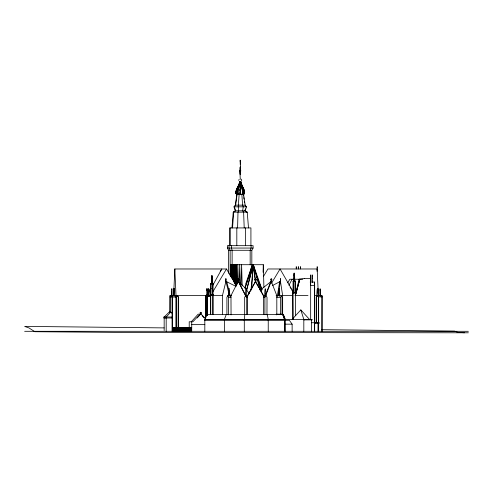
<?xml version="1.0" encoding="UTF-8"?>
<svg xmlns="http://www.w3.org/2000/svg" width="493" height="493" viewBox="0 0 493 493"><rect width="100%" height="100%" fill="white"/><g stroke="black" fill="none" stroke-linecap="round" stroke-linejoin="round"><path stroke-width="0.74" d="M240.609 193.589L240.602 190.508M230.595 276.012L230.761 264.704L263.305 264.704L263.909 287.327M231.5 277.522L231.692 264.704L231.901 278.274M232.406 279.032L232.622 264.704L232.85 279.784M233.318 280.542L233.553 264.704L233.818 282.045M234.224 282.045L234.483 264.704L234.767 283.555M235.124 284.307L235.414 264.704L235.722 285.065M236.042 285.065L236.344 264.704L236.652 285.065M174.115 296.157L174.041 289.169M208.761 290.432L208.767 289.169M211.879 277.091L211.904 275.661M239.863 190.508L239.844 192.547M310.806 281.269L310.83 274.866L310.904 281.269M320.099 288.664L320.074 296.157M171.854 288.423L171.817 296.157M174.054 289.169L174.097 288.423L174.109 290.833M206.795 290.432L206.752 288.423M207.904 288.423L207.861 296.157M208.804 296.157L208.767 288.664M208.878 289.853L208.878 289.169M294.204 273.221L294.161 275.704M312.58 275.612L312.525 276.018L312.568 274.866M317.979 293.187L317.96 288.423L317.917 289.576M237.595 227.926L237.996 212.138L238.649 210.813L238.236 206.826L239.148 194.544M310.189 282.064L314.559 282.064L314.46 331.302M237.164 284.307L237.774 264.704L238.31 282.045M239.13 282.803L239.69 264.704L240.276 283.555M240.978 285.065L241.607 264.704L242.174 285.817M263.071 272.241L263.305 264.704M240.029 187.389L240.208 181.732M240.214 181.455L239.906 190.008M239.881 190.594L239.918 189.355M173.628 295.621L174.824 268.981L226.49 268.981L236.215 285.225M317.067 271.267L317.19 267.169M178.207 328.147L178.09 331.068L178.25 297.026L177.135 295.621L176.013 297.026L175.915 295.621L170.017 295.621L169.937 312.26M296.225 266.485L296.324 267.767L296.225 267.169M298.345 266.485L298.29 267.767L298.382 267.169M300.434 266.485L300.385 267.767L300.471 267.169M317.153 266.485L317.252 267.767M171.897 290.432L171.835 289.169M207.941 290.432L207.886 289.169M211.935 277.522L211.941 283.395M240.59 193.49L240.51 194.544M294.222 275.236L294.167 273.966M206.727 294.685L206.814 296.157M251.633 289.588L253.285 264.704L262.11 289.872M312.507 281.269L312.605 278.003M206.801 289.724L206.801 290.1M208.829 289.724L208.903 296.157M232.523 227.926L233.7 212.138L235.611 210.813L234.403 206.826L235.642 205.15L237.065 194.544M322.083 331.302L322.083 296.891L318.361 296.891L318.268 295.621L321.984 295.621L321.892 331.302M211.133 288.294L207.072 295.621L206.961 315.637M231.969 227.926L233.232 212.138L235.278 210.813L245.181 210.813L247.233 212.138L248.497 227.926M239.9 170.64L240.214 166.887M240.251 174.775L240.566 171.022M207.843 296.373L207.91 295.621M250.968 290.34L253.285 264.704L260.963 290.469M244.473 192.529L244.38 193.49L243.394 194.267L237.071 194.267L236.085 193.49C235.414 189.164 239.61 185.972 239.986 181.732M244.294 319.409L244.805 314.651M238.692 180.407L239.142 179.316M235.278 210.813L233.984 206.826L235.309 205.15L236.837 194.544L243.628 194.544L245.15 205.15L246.482 206.826L245.181 210.813M278.249 295.621L280.486 280.135M277.405 295.621L279.63 281.78M263.589 314.651L263.589 295.621L255.584 281.349L247.751 295.621L245.477 295.621L238.23 281.349L230.977 295.621L231.057 314.885M240.005 181.455L237.94 190.508L237.885 193.589L238.526 194.544M295.825 293.39L299.066 279.241M222.442 314.651L222.442 295.621L225.923 281.349L236.153 286.47M239.943 181.455L237.343 190.508L237.275 193.589L238.082 194.544M246.629 290.469L253.285 264.704L260.31 290.469M246.42 290.469L253.285 264.704L255.885 282.803M304.52 278.496L299.793 279.1L295.899 293.464L299.793 279.241M295.59 294.906L299.793 279.1M245.452 208.822L244.848 210.813L246.765 212.138M244.996 287.715L252.459 264.704L251.085 268.297M172.679 327.555L172.723 327.894M173.08 327.494L173.086 331.302M173.444 327.555L173.641 327.894L176.303 327.623M240.005 181.732L236.4 190.594L236.307 193.49L237.238 194.267M245.643 284.116L252.459 264.704M244.959 288.43L253.285 264.704L255.356 282.045M241.94 194.544L242.581 193.589L242.519 190.508L240.461 181.455L243.117 190.508L243.191 193.589L242.383 194.544M226.195 314.651L224.414 319.409L224.414 331.302M265.69 295.621L271.249 281.349L276.813 295.621L276.813 314.177M265.548 294.931L270.712 281.78M241.564 181.177L241.718 180.007L241.003 179.07M277.528 295.621L276.813 297.341L280.579 297.341L281.306 295.621L276.129 295.621M231.655 295.621L227.735 295.621L226.909 297.341L226.909 314.651M207.165 315.483L207.214 295.621L207.27 314.651L204.817 319.409L204.817 331.302M288.898 285.281L292.109 279.241M212.606 285.632L221.825 268.981L220.198 271.52M255.584 281.349L247.578 295.621L247.578 314.651M251.831 264.87L251.831 250.284L253.088 248.053L253.088 245.674L227.378 245.674L227.378 248.053L228.629 250.284L228.629 273.313M211.324 294.321L210.548 296.416L205.643 296.416L205.581 295.621L205.513 318.712M212.884 291.72L226.49 268.981M263.435 276.474L267.915 268.981L317.19 268.981M271.507 283.278L280.049 268.981L293.612 292.528M287.684 282.865L289.866 279.241L302.819 279.241M264.636 295.621L263.589 297.341L264.895 297.341L265.955 295.621L267.021 297.341L266.966 314.885M260.581 291.295L262.621 288.208L271.249 281.349M317.849 289.576L317.979 290.648M176.248 331.302L176.248 297.026L177.369 295.621L178.484 297.026L178.694 331.068L178.571 328.147M317.849 289.724L317.973 290.1M316.223 322.736L316.223 296.891L317.295 295.621M316.518 322.736L316.518 296.891L317.591 295.621L318.657 296.891L318.657 331.302M318.016 296.157L318.016 291.56M191.278 321.787L198.149 314.177L200.596 314.177L197.163 317.979M292.133 319.409L300.816 309.894L309.493 319.409M166.19 317.03L170.775 312.051L172.285 313.548M205.267 318.453L201.027 314.01L201.089 312.346L200.164 312.346L200.22 314.01L192.849 321.787L189.22 321.787L189.22 331.302M164.163 317.03L169.21 312.051L170.775 312.051M210.566 294.876L210.868 283.574L211.891 282.859L212.921 283.574L212.921 294.796M295.048 292.367L295.079 281.139L294.192 280.425L293.304 281.139L293.162 292.429L293.162 281.139L294.192 280.425L295.221 281.139L295.221 292.355M241.915 194.267L242.439 193.49L242.383 190.594L240.362 181.732M317.905 290.901L318.016 291.19M272.302 285.632L280.449 281.349L282.649 295.621L282.649 314.035M242.353 194.267L243.018 193.49L242.944 190.594L240.393 181.732M176.303 327.555L176.685 327.894L179.39 327.894L179.501 327.494L179.729 327.894L182.435 327.894C182.515 327.42 185.682 327.241 185.812 327.894L188.517 327.894L188.628 327.494L188.856 327.894L191.561 327.894L191.728 327.494M243.228 194.267L244.158 193.49L244.06 190.594L240.461 181.732C240.88 185.997 245.07 189.22 244.405 193.589L243.265 194.544M210.868 294.869L213.253 294.796M210.548 314.651L210.548 294.876L213.284 294.796L213.284 295.621M292.848 319.409L292.848 292.441L295.578 292.355L295.578 315.662M240.214 164.163L240.621 161.784L240.455 160.293L240.288 162.289L240.159 160.207L240.566 170.64M235.309 205.15L245.15 205.15M233.984 206.826L246.482 206.826M233.232 212.138L247.233 212.138M227.378 248.053L253.088 248.053M228.629 250.284L251.831 250.284M294.148 275.451L294.241 280.961M312.525 276.018L312.58 276.542L312.525 276.166M304.44 278.496L310.658 278.496L310.658 319.409M293.162 281.139L295.221 281.139M280.486 281.349L280.418 280.135M293.162 281.497L295.221 281.497M312.507 282.6L312.599 281.127M210.868 283.574L212.921 283.574M210.868 283.937L212.921 283.937M314.657 331.302L314.657 285.521L310.658 285.521L310.559 282.064M174.128 288.664L174.029 289.576M317.973 289.576L317.646 289.576C317.239 285.774 316.629 294.389 316.851 296.157M173.974 290.1L174.029 289.724M208.896 290.648L208.816 291.69M171.817 291.19L171.915 296.157M174.115 291.19L173.967 291.69M207.861 291.19L207.96 296.157M292.848 292.441L293.033 319.409M295.079 292.355L295.578 292.355M292.848 293.187L295.578 293.187M213.284 294.796L212.785 294.796L212.785 283.574L211.891 282.859L211.004 283.574L211.004 294.869M174.824 268.981L176.013 295.621L222.442 295.621M263.589 295.621L265.955 295.621M282.649 295.621L292.848 295.621M294.919 295.621L308.008 295.621M314.405 295.621L317.591 295.621M170.017 295.621L170.097 297.026L176.248 297.026M227.735 295.621L228.555 297.341L230.977 297.341L230.188 295.621L226.78 281.78M244.664 314.651L244.664 297.341L245.687 295.621L246.71 297.341L247.578 297.341L246.531 295.621M201.027 314.01L201.027 312.346M207.27 314.651L283.389 314.448L285.25 319.205L285.281 331.302M172.162 317.03L163.701 317.03L163.701 317.991L172.162 317.991M285.281 319.205L284.424 319.409L282.563 314.177L284.695 319.205L284.726 331.302M285.281 319.409L204.484 319.409L204.484 319.741L284.726 319.741M285.564 319.409L312.149 319.409L312.149 319.883L303.817 319.883M284.899 320.277L289.354 320.277L292.133 324.166L292.133 331.302M311.323 322.736L319.279 322.736L319.279 323.211L314.46 323.211M285.398 324.166L292.133 324.166M191.728 324.64L204.878 324.64M172.34 327.894L173.45 327.894M172.334 328.147L173.456 328.147M176.235 328.147L176.235 331.068M189.176 328.147L189.176 331.068M173.456 331.068L173.24 328.147M24.65 331.302L468.35 331.302M468.35 332.793L121.229 332.43L34.849 331.715L28.988 327.944L24.65 326.397L164.089 327.9M321.528 329.688L454.521 331.117L457.714 332.331L464.449 332.793M237.028 194.544L235.82 193.589C235.081 189.121 239.401 185.818 239.801 181.455C239.444 185.793 235.346 189.164 236.055 193.589L237.195 194.544M238.107 194.267L237.447 193.49L237.515 190.594L240.066 181.732L238.082 190.594L238.027 193.49L238.55 194.267M238.23 281.349L245.508 288.251L249.242 293.779M202.13 315.803L204.176 317.979M245.237 205.71L246.062 206.826M290.1 287.222L290.901 288.516M291.702 289.804L293.304 292.392M256.625 283.758L258.856 287.715M259.595 289.034L260.341 290.346M261.08 291.665L263.311 295.621M238.68 281.78L245.724 295.621M281.306 295.621L282.033 297.341L282.033 314.158M284.979 319.409L283.118 314.177L276.29 314.177L276.308 314.885M257.069 276.924L258.431 280.523M258.973 281.959L261.684 289.151M300.816 309.894L303.817 319.409L303.817 331.302M239.962 194.267L239.875 193.49M239.955 194.544L239.869 192.529M225.923 281.349L229.399 295.621M244.503 191.567L240.639 181.455C241.065 185.812 245.385 189.121 244.639 193.589L243.437 194.544L243.604 196.06M243.807 197.576L244.01 199.092M244.312 201.366L244.516 202.876M240.251 167.404L240.516 170.64M239.943 171.022L240.214 174.257L240.251 171.022M239.9 171.022L240.251 179.23M207.029 295.621L207.091 315.637M321.984 295.621L322.083 296.891M317.899 291.69L317.899 290.285M312.519 278.132L312.599 276.542M320.099 289.853L320.099 289.169M241.866 194.544L242.599 205.15L243.24 206.826L242.618 210.813L243.604 212.138L244.208 227.926M206.814 294.826L206.727 290.285M240.541 189.355L240.578 190.594M240.553 190.008L240.251 181.455M320.099 290.432L320.142 289.853M211.867 277.67L211.935 277.343M174.029 290.285L174.017 296.157M317.172 268.981L318.361 295.621L318.361 331.302M240.251 181.732L240.43 187.389M314.559 282.064L314.657 285.521M211.867 276.407L211.879 276.813M208.829 289.169L208.835 289.576M206.74 289.169L206.746 289.576M230.761 264.704L230.946 276.77M320.148 290.432L320.173 296.157M318.003 322.736L318.003 331.302M315.07 322.736L315.07 323.211M311.588 319.409L311.588 331.302M310.454 278.496L310.454 282.008M304.384 319.409L304.384 319.883M300.471 267.767L300.434 268.981M298.382 267.767L298.345 268.981M296.262 267.767L296.225 268.981M294.783 280.961L294.512 273.221L293.89 273.221L293.618 280.961M284.547 319.741L284.547 320.24L204.65 320.24L204.65 319.741M284.424 320.24L284.424 331.302M280.579 297.341L280.579 314.177M279.741 296.157L279.593 288.423L279.248 288.423L279.1 296.157M268.531 319.409L268.531 319.741M268.352 319.741L268.352 320.24M268.272 319.409L268.247 320.24M268.235 331.302L268.235 319.409L267.36 314.885M265.838 296.157C265.893 286.15 264.686 286.15 264.747 296.157M264.895 297.341L264.895 314.651M253.285 264.704L253.285 266.208M251.079 245.674L251.079 248.053L250.167 250.284L250.167 264.87M250.919 245.674L250.919 227.926L229.541 227.926L229.541 245.674M246.679 296.157L246.408 288.423L245.791 288.423L245.477 296.768M246.71 297.341L246.71 314.651M245.378 227.926L245.378 245.674M244.331 319.409L244.306 320.24M244.294 320.24L244.294 331.302M244.164 319.741L244.164 320.24M244.035 319.409L244.035 319.741M240.621 191.567L240.621 192.547M240.214 167.404L240.251 170.64M236.819 227.926L236.819 245.674M232.123 264.87L232.123 250.284L231.402 248.053L231.402 245.674M230.262 227.926L230.262 245.674M230.145 275.612L230.145 250.284L229.029 248.053L229.029 245.674M229.399 296.157L229.19 288.423L228.721 288.423L228.512 296.157M228.555 297.341L228.586 314.885M224.284 319.741L224.284 320.24M224.247 319.741L224.247 320.24M224.075 319.409L224.155 319.741M213.019 295.621L213.019 314.651M212.834 295.621L212.834 314.651M212.489 283.395L212.212 275.661L211.589 275.661L211.318 283.395M210.733 294.876L210.733 314.651M208.755 291.69L208.742 296.157M205.643 296.416L205.643 318.712M191.728 321.787L191.728 331.302M188.683 327.494L188.683 331.302M185.639 327.494L185.639 331.302M182.601 327.494L182.601 331.302M179.557 327.494L179.557 331.302M176.512 327.494L176.512 331.302M176.013 295.621L176.013 331.302M173.474 327.494L173.474 331.302M173.394 328.147L173.425 331.068M173.154 328.147L173.197 331.068M172.932 328.147L173.006 331.068M172.827 328.147L172.846 331.068M172.778 328.147L172.815 331.068M172.704 327.494L172.704 331.302M172.532 328.147L172.562 331.068M172.427 328.147L172.501 331.068M172.316 331.302L172.223 295.621L172.125 331.302M170.097 297.026L170.097 312.414M166.19 317.991L166.19 331.302M165.796 317.03L165.796 317.991M164.163 317.991L164.163 330.563M280.437 278.656L280.591 280.135L280.468 278.656M225.886 278.656L225.449 279.771L226.01 281.349L226.01 280.135L226.41 279.87L225.886 278.656M271.187 278.656L271.088 279.537L270.411 279.771L271.088 280.135L271.088 281.349L271.415 281.349L271.415 280.135L272.124 279.87L271.415 279.537L271.187 278.656M238.15 278.656L238.033 279.537L237.207 279.771L238.033 280.135L238.033 281.349L238.427 281.349L238.427 280.135L239.284 279.87L238.427 279.537L238.15 278.656M255.503 278.656L255.368 279.537L254.431 279.771L255.368 280.135L255.368 281.349L255.812 281.349L255.812 280.135L256.785 279.87L255.812 279.537L255.503 278.656M240.763 170.64L239.678 170.64L239.678 171.022L240.763 171.022L240.763 170.64M173.733 328.147L173.616 331.068L173.733 328.147M173.967 328.147L173.85 331.068L173.967 328.147M174.202 328.147L174.084 331.068L174.202 328.147M174.46 328.147L174.343 331.068L174.46 328.147M174.695 328.147L174.577 331.068L174.695 328.147M174.929 328.147L174.812 331.068L174.929 328.147M175.163 328.147L175.046 331.068L175.163 328.147M175.422 328.147L175.305 331.068L175.422 328.147M175.656 328.147L175.526 331.068L175.656 328.147M175.89 328.147L175.767 331.068L175.89 328.147M176.124 328.147L176.001 331.068L176.124 328.147M176.777 328.147L176.654 331.068L176.777 328.147M177.012 328.147L176.895 331.068L177.012 328.147M177.246 328.147L177.129 331.068L177.246 328.147M177.498 328.147L177.381 331.068L177.498 328.147M177.739 328.147L177.616 331.068L177.739 328.147M177.973 328.147L177.856 331.068L177.973 328.147M178.46 328.147L178.343 331.068L178.46 328.147M178.928 328.147L178.805 331.068L178.928 328.147M179.169 328.147L179.039 331.068L179.169 328.147M179.403 328.147L179.279 331.068L179.403 328.147M179.816 328.147L179.698 331.068L179.816 328.147M180.05 328.147L179.933 331.068L180.05 328.147M180.29 328.147L180.167 331.068L180.29 328.147M180.543 328.147L180.426 331.068L180.543 328.147M180.777 328.147L180.66 331.068L180.777 328.147M181.011 328.147L180.894 331.068L181.011 328.147M181.251 328.147L181.134 331.068L181.251 328.147M181.504 328.147L181.387 331.068L181.504 328.147M181.738 328.147L181.615 331.068L181.738 328.147M181.972 328.147L181.849 331.068L181.972 328.147M182.207 328.147L182.083 331.068L182.207 328.147M182.441 328.147L182.318 331.068L182.441 328.147M182.86 328.147L182.743 331.068L182.86 328.147M183.094 328.147L182.977 331.068L183.094 328.147M183.328 328.147L183.211 331.068L183.328 328.147M183.587 328.147L183.47 331.068L183.587 328.147M183.821 328.147L183.704 331.068L183.821 328.147M184.055 328.147L183.938 331.068L184.055 328.147M184.29 328.147L184.172 331.068L184.29 328.147M184.548 328.147L184.431 331.068L184.548 328.147M184.783 328.147L184.653 331.068L184.783 328.147M185.017 328.147L184.893 331.068L185.017 328.147M185.251 328.147L185.128 331.068L185.251 328.147M185.485 328.147L185.362 331.068L185.485 328.147M185.904 328.147L185.781 331.068L185.904 328.147M186.138 328.147L186.021 331.068L186.138 328.147M186.372 328.147L186.255 331.068L186.372 328.147M186.625 328.147L186.508 331.068L186.625 328.147M186.865 328.147L186.742 331.068L186.865 328.147M187.1 328.147L186.983 331.068L187.1 328.147M187.334 328.147L187.217 331.068L187.334 328.147M187.586 328.147L187.469 331.068L187.586 328.147M187.821 328.147L187.697 331.068L187.821 328.147M188.055 328.147L187.932 331.068L188.055 328.147M188.295 328.147L188.166 331.068L188.295 328.147M188.529 328.147L188.406 331.068L188.529 328.147M188.942 328.147L188.825 331.068L188.942 328.147M189.417 328.147L189.3 331.068L189.417 328.147M189.669 328.147L189.552 331.068L189.669 328.147M189.904 328.147L189.787 331.068L189.904 328.147M190.138 328.147L190.021 331.068L190.138 328.147M190.378 328.147L190.261 331.068L190.378 328.147M190.631 328.147L190.514 331.068L190.631 328.147M190.865 328.147L190.742 331.068L190.865 328.147M191.099 328.147L190.976 331.068L191.099 328.147M191.333 328.147L191.21 331.068L191.333 328.147M191.574 328.147L191.444 331.068L191.574 328.147"/></g></svg>
